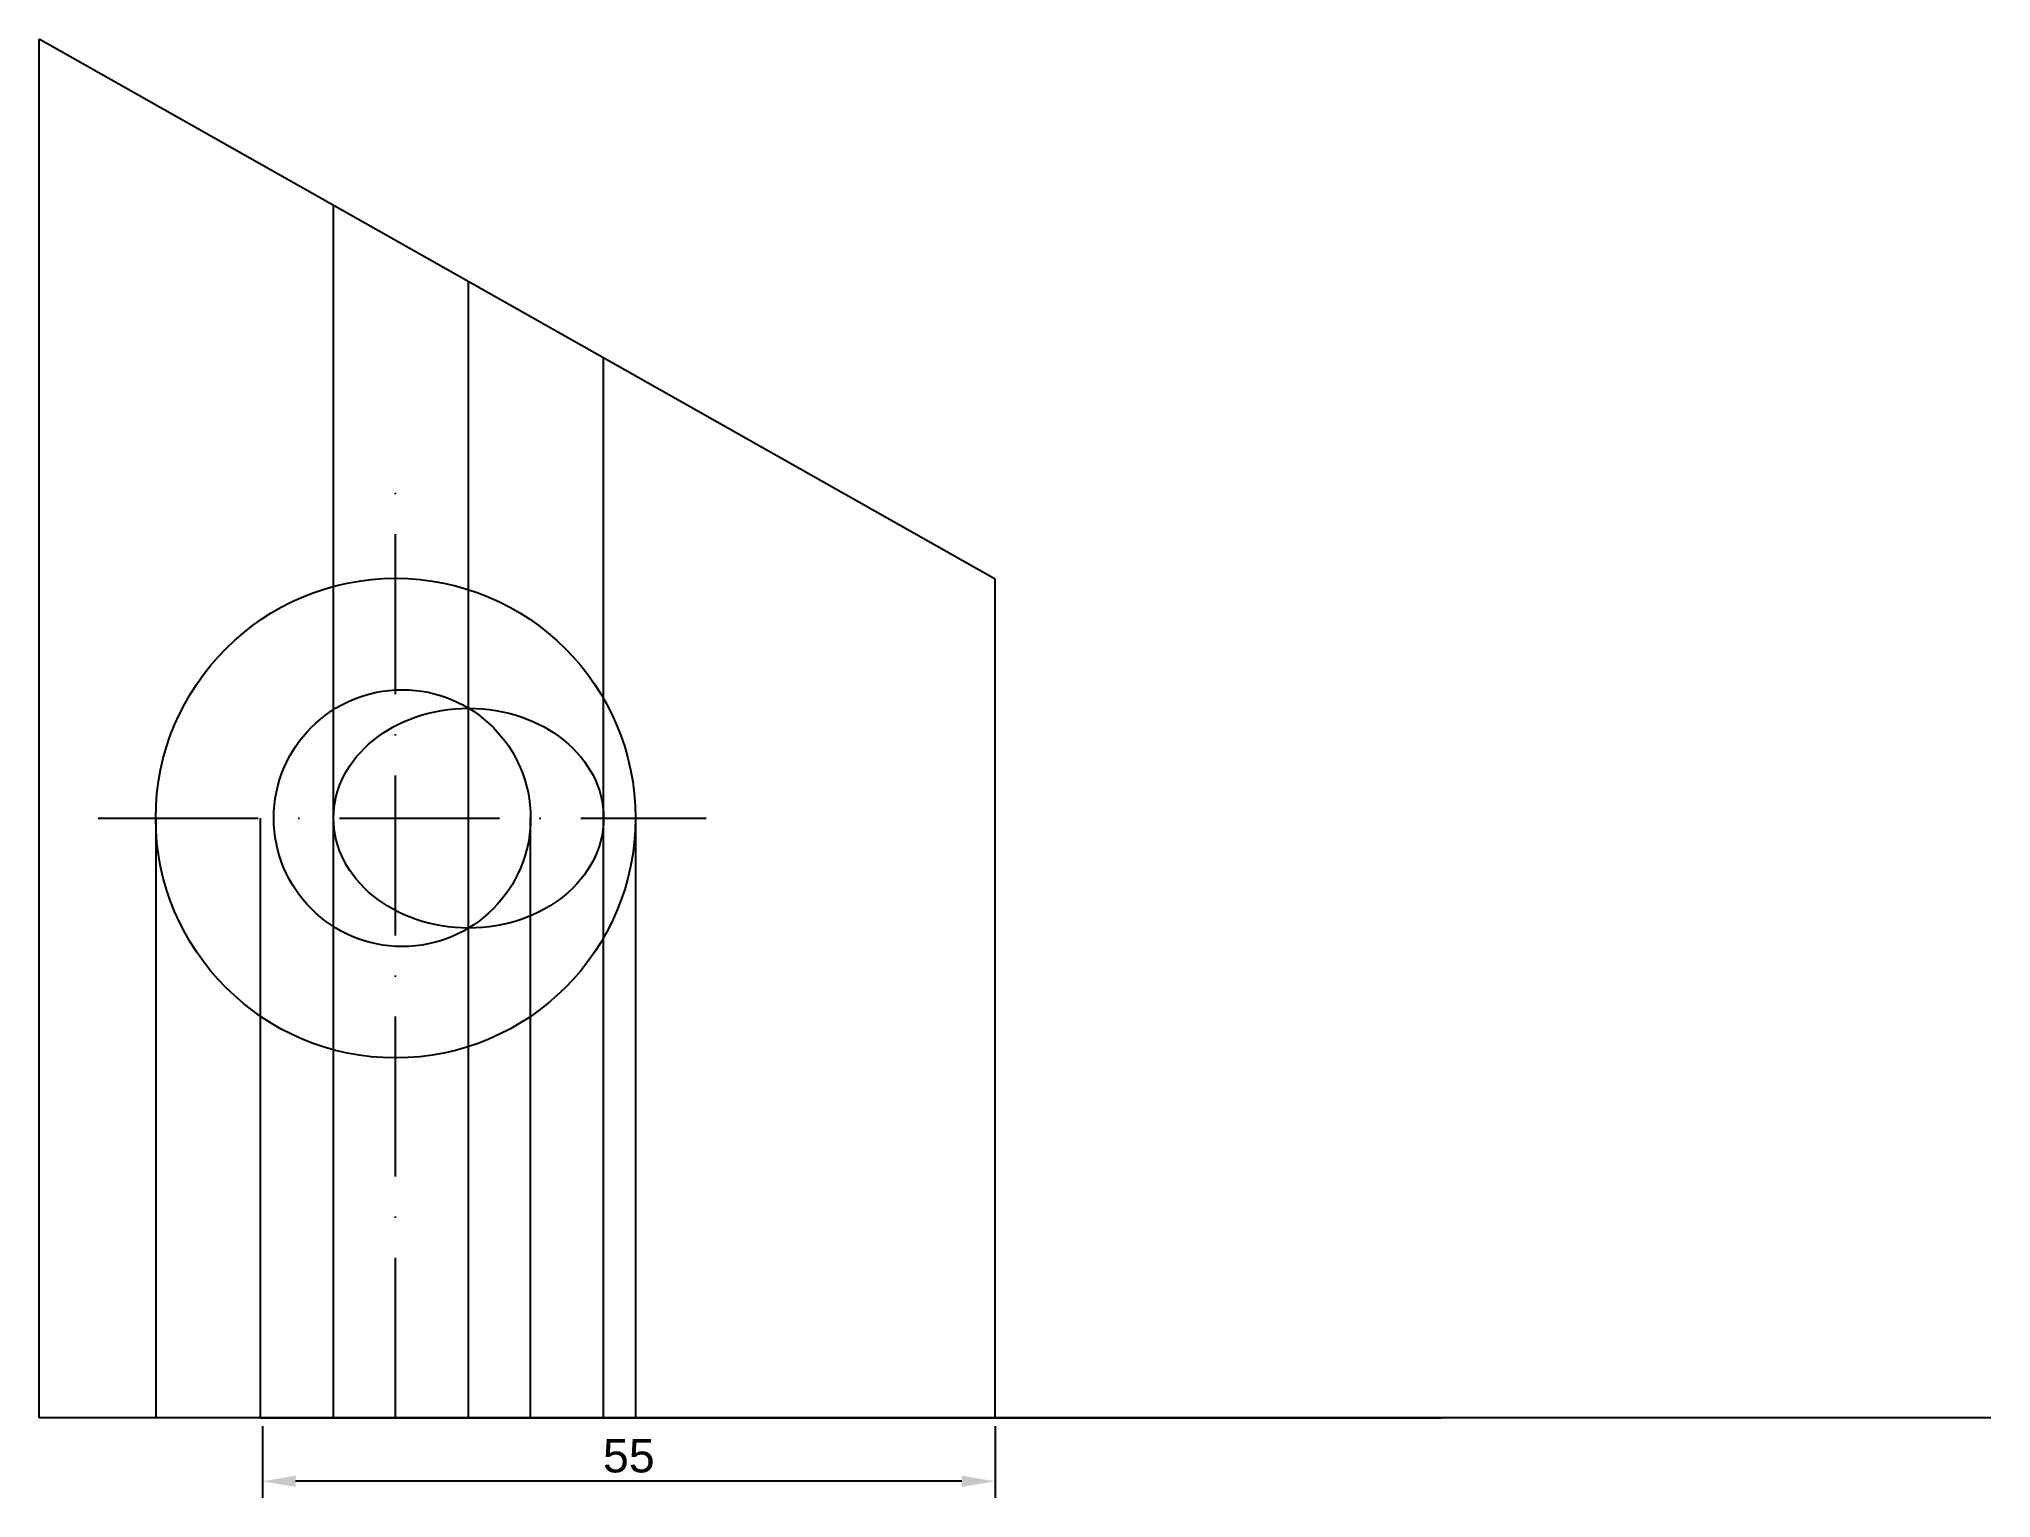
# Model space of a CAD drawing. Header units: millimetres. Extents: x -17 to 130, y -6 to 103.
import ezdxf

# ---------------------------------------------------------------- set-up
doc = ezdxf.new("R2010")
doc.units = ezdxf.units.MM
doc.linetypes.add('ACAD_ISO10W100', pattern=[18, 12, -3, 0, -3])
doc.styles.get("Standard").update_dxf_attribs({"font": 'arial.ttf'})
doc.dimstyles.new('ISO-25', dxfattribs={"dimtxt": 2.5, "dimasz": 2.5, "dimexe": 1.25, "dimexo": 0.625, "dimtad": 1, "dimtxsty": 'Standard', "dimcen": 2.5, "dimadec": 0, "dimazin": 0, "dimtfac": 1, "dimtmove": 0, "dimatfit": 3, "dimfxl": 1, "dimarcsym": 0})

# ---------------------------------------------------------------- blocks, each defined once
blk = doc.blocks.new('*D5')
at = {"color": 0, "lineweight": -2, "transparency": 16777216}
for p, q in [((0, -0.63), (0, -6.02)), ((55, -0.63), (55, -6.02)), ((52.5, -4.77), (2.5, -4.77))]:
    blk.add_line(p, q, dxfattribs=at)
at = {"color": 0, "transparency": 16777216}
for points in [[(2.5, -4.35), (2.5, -5.19), (0, -4.77)], [(52.5, -4.35), (52.5, -5.19), (55, -4.77)]]:
    blk.add_solid(points, dxfattribs=at)
at = {"layer": 'Defpoints', "color": 0, "transparency": 16777216}
for p in [(0, 0), (55, 0), (0, -4.77)]:
    blk.add_point(p, dxfattribs=at)
at = {"color": 0, "transparency": 16777216, "insert": (27.5, -2.87), "char_height": 2.5, "attachment_point": 5}
blk.add_mtext('55', dxfattribs=at)

msp = doc.modelspace()

# ---------------------------------------------------------------- linework, layer by layer
at = {"color": 5}
for p, q in [((-16.759, 0, 86.215), (-16.759, 103.467, 86.215)), ((55, 0), (55, 62.92)), ((15.478, 0), (15.478, 36.752)), ((-0.132, 0, 47.484), (20.132, 0, 47.484)), ((15.478, 0, 47.484), (15.478, 0))]:
    msp.add_line(p, q, dxfattribs=at)
at = {"color": 5, "extrusion": (0, -1, -2.22045e-16)}
for p, q in [((55, 62.92), (-16.759, 103.467, 86.215)), ((55, 0), (-16.759, 0, 86.215)), ((28, 0), (55, 0))]:
    msp.add_line(p, q, dxfattribs=at)
at = {"color": 2}
for p, q in [((5.346, 0, 59.657), (5.346, 90.977, 59.657)), ((15.478, 0, 47.484), (15.478, 85.252, 47.484)), ((25.61, 0, 35.31), (25.61, 79.526, 35.31)), ((15.478, 53.248), (15.478, 53.248, 47.484)), ((5.346, 0), (5.346, 45)), ((5.346, 45), (5.346, 45, 59.657)), ((25.61, 0), (25.61, 45)), ((25.61, 45), (25.61, 45, 35.31)), ((15.478, 36.752), (15.478, 36.752, 47.484)), ((5.346, 0, 59.657), (5.346, 0)), ((25.61, 0, 35.31), (25.61, 0))]:
    msp.add_line(p, q, dxfattribs=at)
at = {"linetype": 'ACAD_ISO10W100'}
for p, q in [((10, 0), (10, 69.758)), ((-12.31, 45), (33.302, 45)), ((10, 0), (10, 0, 96.502))]:
    msp.add_line(p, q, dxfattribs=at)
at = {"color": 6}
msp.add_line((15.478, 36.752), (15.478, 53.248), dxfattribs=at)
at = {"color": 6, "extrusion": (0.768603, -8.00756e-17, 0.639726)}
msp.add_line((15.478, 36.752, 47.484), (15.478, 53.248, 47.484), dxfattribs=at)
for p, q in [((-8, 45), (-8, 0)), ((28, 45), (28, 0)), ((0, 0), (0, 0, 1.987)), ((10, 0), (-8, 0)), ((10, 0, 30), (-8, 0, 30)), ((-8, 0), (-8, 0, 30)), ((5.346, 0, 59.657), (66.416, 0, 110.487)), ((28, 0), (10, 0)), ((28, 0, 30), (10, 0, 30)), ((15.478, 0, 47.484), (76.548, 0, 98.314)), ((25.61, 0, 35.31), (86.68, 0, 86.14)), ((28, 0), (28, 0, 30))]:
    msp.add_line(p, q)
at = {"color": 3}
for p, q in [((-0.132, 0), (-0.132, 45)), ((20.132, 0), (20.132, 45)), ((-0.132, 0, 47.484), (-0.132, 0)), ((20.132, 0, 47.484), (20.132, 0))]:
    msp.add_line(p, q, dxfattribs=at)
at = {"extrusion": (0, -1, -2.22045e-16)}
for p, q in [((10, 0, 70), (-8, 0, 30)), ((10, 0, 10), (10, 0, 50)), ((10, 0, 70), (28, 0, 30)), ((129.725, 0, 34.424), (34.576, 0, 148.741))]:
    msp.add_line(p, q, dxfattribs=at)
at = {"color": 6, "extrusion": (-1.58605e-16, 1, 5.5008e-16)}
msp.add_line((70.208, 0, 93.037), (82.888, 0, 103.59), dxfattribs=at)
msp.add_circle((10, 45), 18)
at = {"color": 5}
msp.add_circle((10.496, 45), 9.636, dxfattribs=at)
at = {"color": 1, "extrusion": (0.768603, -8.00756e-17, 0.639726)}
msp.add_ellipse((15.478, 45, 47.484), major_axis=(-10.132, 0, 12.173), ratio=0.5207795, dxfattribs=at)
at = {"color": 1, "extrusion": (-1.58605e-16, 1, 5.5008e-16)}
msp.add_ellipse((76.548, 0, 98.314), major_axis=(-10.132, 0, 12.173), ratio=0.5207795, dxfattribs=at)

# ---------------------------------------------------------------- dimensions: what is measured, and where the dimension line sits
dim = msp.add_linear_dim(base=(0, -4.77), p1=(55, 0), p2=(0, 0), dimstyle='ISO-25')
dim.commit()
dim.dimension.update_dxf_attribs({"geometry": '*D5', "text_midpoint": (27.5, -2.874)})

doc.saveas('drawing.dxf')
